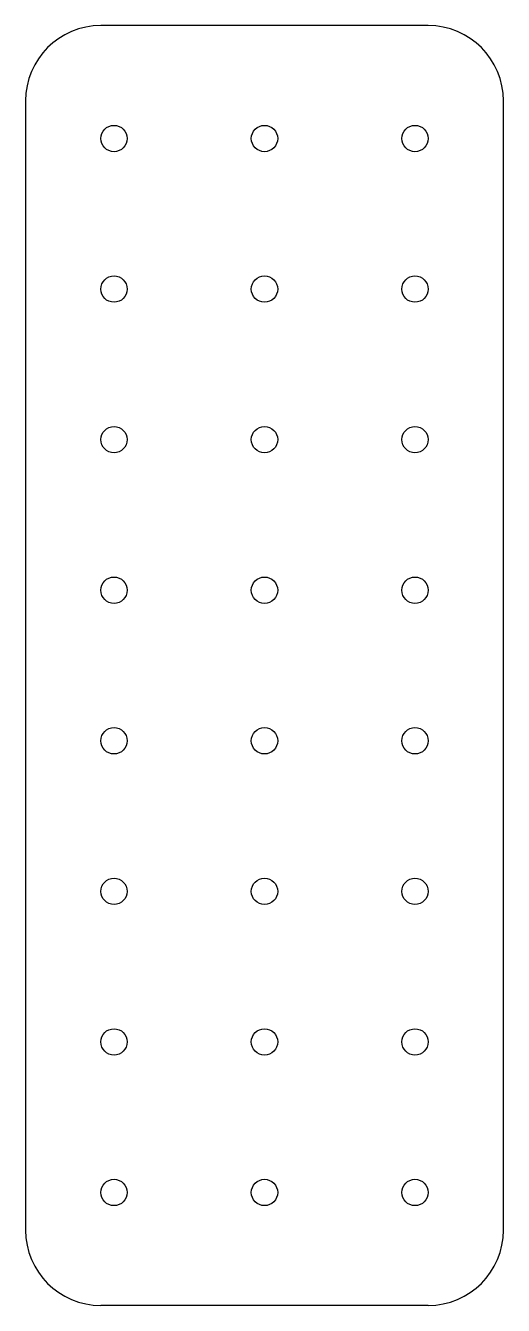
# Model space of a CAD drawing. Header units: millimetres. Extents: x -31 to 33, y -85 to 85.
import ezdxf

# ---------------------------------------------------------------- set-up
doc = ezdxf.new("R2010")
doc.units = ezdxf.units.MM
doc.layers.add('layer 1', color=96, linetype='Continuous', lineweight=25, true_color=0x008000)

msp = doc.modelspace()

# ---------------------------------------------------------------- linework, layer by layer
at = {"layer": 'layer 1'}
for p, q in [((22.75, 85), (-20.75, 85)), ((-30.75, 75), (-30.75, -75)), ((32.75, -75), (32.75, 75)), ((22.75, -85), (-20.75, -85))]:
    msp.add_line(p, q, dxfattribs=at)
for centre in [(-19, 70), (1, 70), (21, 70), (-19, 50), (1, 50), (21, 50), (-19, 30), (1, 30), (21, 30), (-19, 10), (1, 10), (21, 10), (-19, -10), (1, -10), (21, -10), (-19, -30), (1, -30), (21, -30), (-19, -50), (1, -50), (21, -50), (-19, -70), (1, -70), (21, -70)]:
    msp.add_circle(centre, 1.75, dxfattribs=at)
for centre, start, end in [((-20.75, 75), 90, 180), ((22.75, 75), 0, 90), ((-20.75, -75), 180, 270), ((22.75, -75), 270, 0)]:
    msp.add_arc(centre, 10, start, end, dxfattribs=at)

doc.saveas('drawing.dxf')
